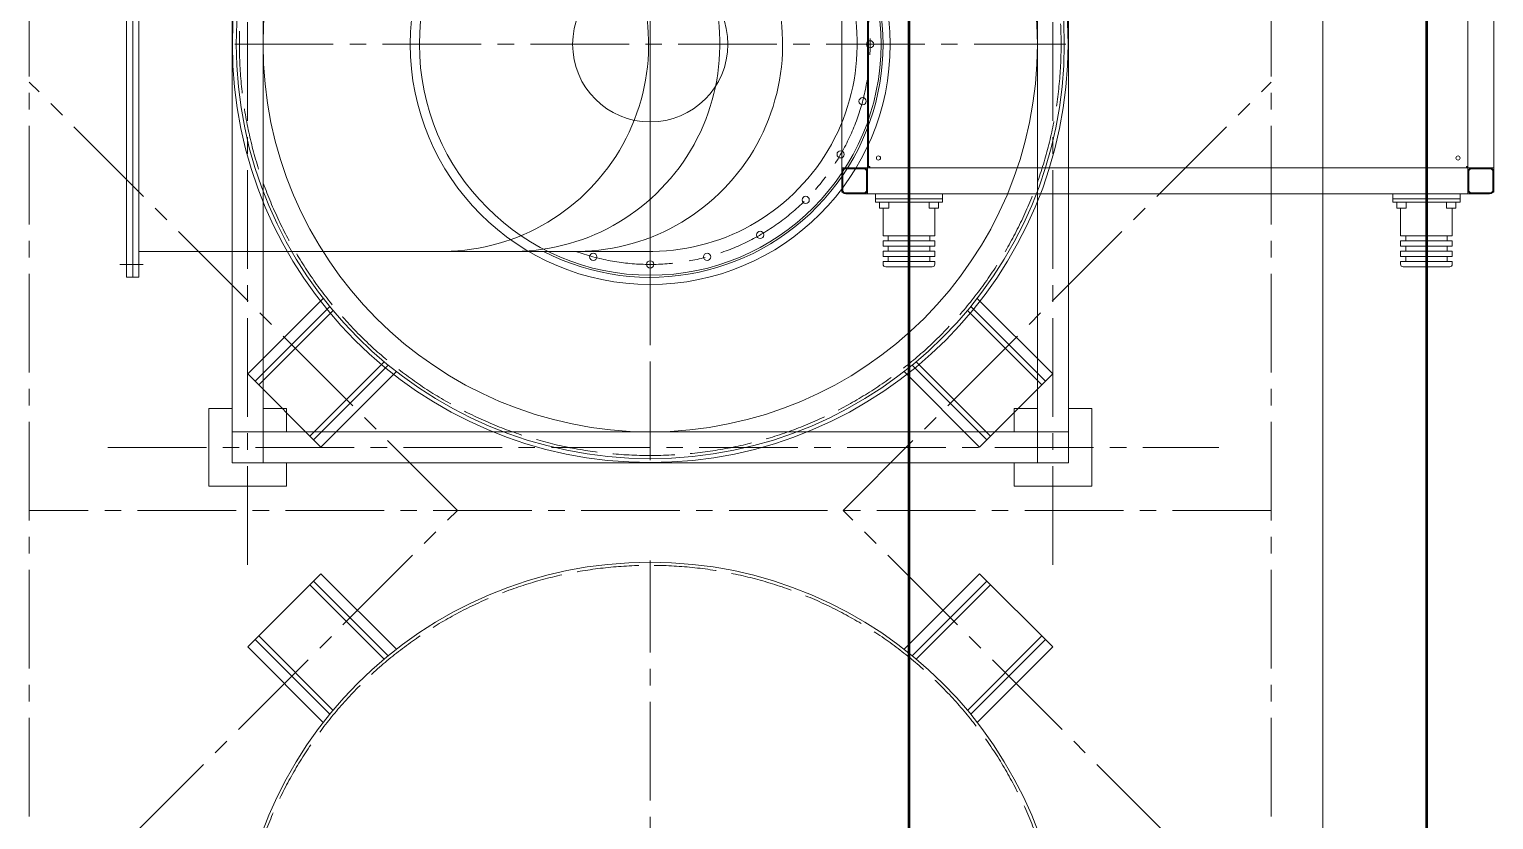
# Model space of a CAD drawing. Header units: millimetres. Extents: x 163705 to 1616509, y 81827 to 302547.
# Drawn here: x 202028 to 204858, y 154762 to 156289 of the extents above; entities that cross this region are included whole.
import ezdxf

# ---------------------------------------------------------------- set-up
doc = ezdxf.new("R2010")
doc.units = ezdxf.units.MM
doc.header["$LTSCALE"] = 10
doc.linetypes.add('ACAD_ISO02W100', pattern=[15, 12, -3])
doc.linetypes.add('CENTER2', pattern=[28.575, 19.05, -3.175, 3.175, -3.175])
for name, color, linetype, lineweight in [('1-中心线', 1, 'CENTER2', 0), ('1-剖面线', 8, 'Continuous', 0), ('1-建筑轮廓', 7, 'Continuous', 20), ('1-虚线', 8, 'ACAD_ISO02W100', 0), ('1-设备轮廓', 2, 'Continuous', 18)]:
    doc.layers.add(name, color=color, linetype=linetype, lineweight=lineweight)

# ---------------------------------------------------------------- blocks, each defined once
blk = doc.blocks.new('G$C5C029050')
blk.add_line((22818.6, 77039.4), (22818.6, 9039.4))
blk = doc.blocks.new('G$C3B61D3F5')
for p, q in [((211, 1325), (211.6, 1325)), ((211, 1322), (211, 1288)), ((216, 1328), (213, 1325)), ((213, 1325), (213, 1285)), ((214, 1328.2), (214, 1330)), ((214, 1330), (219, 1330)), ((256, 1328), (216, 1328)), ((253, 1330), (219, 1330)), ((253, 1330), (261, 1330)), ((259, 1325), (256, 1328)), ((259, 1285), (259, 1325)), ((260.4, 1325), (261, 1325)), ((921, 1330), (261, 1330)), ((261, 1322), (261, 1330)), ((261, 1322), (261, 1288)), ((211, 1280), (211, 1288)), ((211, 1280), (211, 120)), ((211, 1280), (219, 1280)), ((213, 1285), (216, 1282)), ((216, 1282), (256, 1282)), ((219, 1280), (253, 1280)), ((253, 1280), (261, 1280)), ((256, 1282), (259, 1285)), ((261, 1280), (261, 1288)), ((263.2, 1280), (261, 1280)), ((261, 1280), (261, 1277.8)), ((261, 1277.8), (261, 124.2)), ((261, 1277.8), (262.5, 1277.8)), ((263.2, 1280), (263.2, 1278.5)), ((906.8, 1280), (263.2, 1280)), ((80, 1250), (75, 1250)), ((80, 1250), (80, 1200)), ((100, 1250), (90, 1250)), ((90, 1250), (90, 1200)), ((100, 1250), (100, 1200)), ((120, 1250), (110, 1250)), ((110, 1250), (110, 1200)), ((120, 1250), (120, 1200)), ((183, 1250), (130, 1250)), ((130, 1250), (130, 1200)), ((183, 1245.5), (183, 1256.9)), ((183, 1239.1), (183, 1245.5)), ((195, 1257), (183.1, 1257)), ((195, 1135), (195, 1265)), ((195, 1265), (201, 1265)), ((201, 1265), (201, 1135)), ((201, 1265), (211, 1265)), ((70, 1245), (70, 1200)), ((90, 1240), (80, 1240)), ((110, 1240), (100, 1240)), ((130, 1240), (120, 1240)), ((183.1, 1239), (195, 1239)), ((70, 1200), (70, 1155)), ((80, 1200), (80, 1150)), ((90, 1200), (90, 1150)), ((100, 1200), (100, 1150)), ((110, 1200), (110, 1150)), ((120, 1200), (120, 1150)), ((130, 1200), (130, 1150)), ((183, 1150.9), (183, 1160.9)), ((195, 1161), (183.1, 1161)), ((75, 1150), (80, 1150)), ((80, 1160), (90, 1160)), ((90, 1150), (100, 1150)), ((100, 1160), (110, 1160)), ((110, 1150), (120, 1150)), ((120, 1160), (130, 1160)), ((130, 1150), (183, 1150)), ((183, 1143.1), (183, 1150.9)), ((183.1, 1143), (195, 1143)), ((195, 1135), (201, 1135)), ((201, 1135), (211, 1135)), ((183, 239.1), (183, 256.9)), ((195, 257), (183.1, 257)), ((195, 265), (195, 135)), ((195, 265), (201, 265)), ((201, 265), (211, 265)), ((201, 135), (201, 265)), ((70, 245), (70, 155)), ((80, 250), (75, 250)), ((80, 250), (80, 150)), ((90, 240), (80, 240)), ((100, 250), (90, 250)), ((90, 250), (90, 150)), ((100, 250), (100, 150)), ((110, 240), (100, 240)), ((120, 250), (110, 250)), ((110, 250), (110, 150)), ((120, 250), (120, 150)), ((130, 240), (120, 240)), ((183, 250), (130, 250)), ((130, 250), (130, 150)), ((183.1, 239), (195, 239)), ((75, 150), (80, 150)), ((80, 160), (90, 160)), ((90, 150), (100, 150)), ((100, 160), (110, 160)), ((110, 150), (120, 150)), ((120, 160), (130, 160)), ((130, 150), (183, 150)), ((183, 143.1), (183, 160.9)), ((195, 161), (183.1, 161)), ((183.1, 143), (195, 143)), ((195, 135), (201, 135)), ((201, 135), (211, 135)), ((211, 112), (211, 120)), ((219, 120), (211, 120)), ((216, 118), (213, 115)), ((213, 115), (213, 75)), ((256, 118), (216, 118)), ((219, 120), (253, 120)), ((261, 120), (253, 120)), ((259, 115), (256, 118)), ((259, 75), (259, 115)), ((261, 124.2), (262.5, 124.2)), ((261, 124.2), (261, 120)), ((261, 120), (921, 120)), ((261, 112), (261, 120)), ((263.2, 122), (263.2, 123.5)), ((263.2, 122), (629, 122)), ((291, 120), (291, 122)), ((211, 78), (211, 112)), ((261, 78), (261, 112)), ((211.6, 75), (211, 75)), ((213, 75), (216, 72)), ((214, 71.8), (214, 70)), ((219, 70), (214, 70)), ((216, 72), (256, 72)), ((253, 70), (219, 70)), ((261, 70), (253, 70)), ((256, 72), (259, 75)), ((261, 75), (260.4, 75)), ((261, 70), (261, 78)), ((261, 70), (921, 70))]:
    blk.add_line(p, q)
for centre in [(280, 1261), (280, 141)]:
    blk.add_circle(centre, 4)
for centre, radius, start, end in [((219, 1322), 8, 90, 180), ((253, 1322), 8, 0, 90), ((219, 1288), 8, 180, 270), ((253, 1288), 8, 270, 0), ((75, 1245), 5, 90, 180), ((183.1, 1256.9), 0.1, 90, 180), ((183.1, 1239.1), 0.1, 180, 270), ((183.1, 1160.9), 0.1, 90, 180), ((75, 1155), 5, 180, 270), ((183.1, 1143.1), 0.1, 180, 270), ((183.1, 256.9), 0.1, 90, 180), ((75, 245), 5, 90, 180), ((183.1, 239.1), 0.1, 180, 270), ((75, 155), 5, 180, 270), ((183.1, 160.9), 0.1, 90, 180), ((183.1, 143.1), 0.1, 180, 270), ((219, 112), 8, 90, 180), ((253, 112), 8, 0, 90), ((219, 78), 8, 180, 270), ((253, 78), 8, 270, 0)]:
    blk.add_arc(centre, radius, start, end)
for points in [[(261, 1277.8), (261, 1277.8), (261.1, 1277.7), (261.7, 1277.6), (262.5, 1277.6), (263.2, 1277.5), (263.5, 1277.5)], [(262.5, 1277.8), (262.5, 1277.8), (262.5, 1277.7), (262.8, 1277.6), (263.1, 1277.6), (263.4, 1277.5), (263.5, 1277.5)], [(263.5, 1277.5), (263.5, 1277.8), (263.4, 1278.5), (263.4, 1279.3), (263.3, 1279.9), (263.2, 1280), (263.2, 1280)], [(263.5, 1277.5), (263.5, 1277.6), (263.4, 1277.9), (263.4, 1278.2), (263.3, 1278.5), (263.2, 1278.5), (263.2, 1278.5)], [(263.5, 124.5), (263.2, 124.5), (262.5, 124.4), (261.7, 124.4), (261.1, 124.3), (261, 124.2), (261, 124.2)], [(263.5, 124.5), (263.4, 124.5), (263.1, 124.4), (262.8, 124.4), (262.5, 124.3), (262.5, 124.2), (262.5, 124.2)], [(263.2, 122), (263.2, 122), (263.3, 122.1), (263.4, 122.7), (263.4, 123.5), (263.5, 124.2), (263.5, 124.5)], [(263.2, 123.5), (263.2, 123.5), (263.3, 123.5), (263.4, 123.8), (263.4, 124.1), (263.5, 124.4), (263.5, 124.5)]]:
    blk.add_open_spline(points, degree=3)
at = {"layer": '1-中心线'}
for p, q in [((265, 1200), (0, 1200)), ((265, 200), (0, 200))]:
    blk.add_line(p, q, dxfattribs=at)
blk = doc.blocks.new('A$Cf51e8010')
at = {"layer": '1-设备轮廓', "lineweight": 50, "ltscale": 5}
for p, q in [((4303, 17100), (4303, 199.3)), ((5303, 17100), (5303, 199.3))]:
    blk.add_line(p, q, dxfattribs=at)
at = {"layer": '1-设备轮廓', "xscale": -1, "rotation": 270}
blk.add_blockref('G$C3B61D3F5', (4103, 14000.4), dxfattribs=at)
blk = doc.blocks.new('*U137')
for p, q in [((-143.6, 2.2), (-2.2, 143.6)), ((143.6, -2.2), (-2.2, 143.6)), ((120.2, -21.2), (-23.4, 122.4)), ((127.9, -14.8), (-16.4, 129.5)), ((2.2, -143.6), (-143.6, 2.2)), ((14.8, -127.9), (-129.5, 16.4)), ((21.2, -120.2), (-122.4, 23.4))]:
    blk.add_line(p, q)
blk = doc.blocks.new('*U138')
blk.add_blockref('*U137', (165.8, 1434.2))
for p, rotation in [((1434.2, 1434.2), 270), ((165.8, 165.8), 90), ((1434.2, 165.8), 180)]:
    blk.add_blockref('*U137', p, dxfattribs=dict(rotation=rotation))
blk = doc.blocks.new('G$C091F9390')
for radius in [800, 150]:
    blk.add_circle((800, 800), radius)
at = {"layer": '1-中心线'}
for p, q in [((800, -3), (800, 1603)), ((-3, 800), (1603, 800))]:
    blk.add_line(p, q, dxfattribs=at)
at = {"layer": '1-虚线'}
blk.add_circle((800, 800), 794, dxfattribs=at)
blk.add_blockref('*U138', (0, 0))
blk = doc.blocks.new('A$C5a2f2e4f')
at = {"layer": '1-中心线'}
for p, q in [((2603, 17900.1), (2603, 2000.1)), ((5003, 17900.1), (5003, 12500.1)), ((3430.2, 14300.1), (2603, 15127.3)), ((4175.8, 14300.1), (5003, 15127.3)), ((2603, 13472.9), (3430.2, 14300.1)), ((5003, 14300.1), (2603, 14300.1)), ((5003, 13472.9), (4175.8, 14300.1))]:
    blk.add_line(p, q, dxfattribs=at)
at = {"layer": '1-设备轮廓'}
for p in [(3003, 14400.1), (3003, 12600.1)]:
    blk.add_blockref('G$C091F9390', p, dxfattribs=at)
blk = doc.blocks.new('G$CDFC6363D')
for p, q in [((180, 449.9, 1277.4), (180, 1437.9, 1277.4)), ((980, 1437.9, 1277.4), (980, 449.9, 1277.4))]:
    blk.add_line(p, q)
for centre in [(169.4, 560, 1277.4), (990.4, 560, 1277.4), (154.9, 450, 1277.4), (1004.9, 450, 1277.4), (169.4, 340, 1277.4), (990.4, 340, 1277.4), (211.8, 237.5, 1277.4), (948, 237.5, 1277.4), (279.4, 149.5, 1277.4), (880.4, 149.5, 1277.4), (367.4, 81.9, 1277.4), (792.4, 81.9, 1277.4), (469.9, 39.5, 1277.4), (579.9, 25, 1277.4), (689.9, 39.5, 1277.4)]:
    blk.add_circle(centre, 7)
for centre in [(579.9, 853, 1277.4), (579.9, 715.4, 1277.4), (579.9, 594.1, 1277.4), (579.9, 450, 1277.4)]:
    blk.add_arc(centre, 400, 178.7687, 0)
at = {"layer": '1-中心线', "ltscale": 10}
for p, q in [((155, 1430.1, 1277.4), (155, 1475, 1277.4)), ((1005, 1471.9, 1277.4), (1005, 1428, 1277.4)), ((0, 449.9, 1277.4), (1159.8, 449.9, 1277.4))]:
    blk.add_line(p, q, dxfattribs=at)
at = {"layer": '1-中心线'}
blk.add_arc((579.9, 450, 1277.4), 425, 160.2133, 19.713, dxfattribs=at)
at = {"layer": '1-剖面线'}
for p, q in [((130, 1461.9, 1277.4), (1030, 1461.9, 1277.4)), ((130, 1437.9, 1277.4), (130, 1461.9, 1277.4)), ((130, 1449.9, 1277.4), (1030, 1449.9, 1277.4)), ((1030, 1461.9, 1277.4), (1030, 1437.9, 1277.4)), ((130, 1437.9, 1277.4), (1030, 1437.9, 1277.4))]:
    blk.add_line(p, q, dxfattribs=at)
blk.add_arc((579.9, 450, 1277.4), 450, 152.7083, 27.2404, dxfattribs=at)
blk = doc.blocks.new('G$C366320FA')
at = {"layer": '1-中心线'}
blk.add_line((300.5, 853.3), (1406, 853.3), dxfattribs=at)
at = {"layer": '1-设备轮廓'}
for p, q in [((105, 1661.5), (105, 45)), ((1601.5, 45), (1601.5, 1661.5)), ((1661.5, 1601.5), (45, 1601.5)), ((45, 105), (1661.5, 105))]:
    blk.add_line(p, q, dxfattribs=at)
for points in [[(45, 1556.5), (0, 1556.5), (0, 1706.5), (150, 1706.5), (150, 1661.5)], [(1661.5, 1556.5), (1706.5, 1556.5), (1706.5, 1706.5), (1556.5, 1706.5), (1556.5, 1661.5)], [(150, 1601.5), (150, 1556.5), (105, 1556.5)], [(1556.5, 1601.5), (1556.5, 1556.5), (1601.5, 1556.5)], [(45, 150), (0, 150), (0, 0), (150, 0), (150, 45)], [(150, 105), (150, 150), (105, 150)], [(1556.5, 105), (1556.5, 150), (1601.5, 150)], [(1661.5, 150), (1706.5, 150), (1706.5, 0), (1556.5, 0), (1556.5, 45)]]:
    blk.add_lwpolyline(points, dxfattribs=at)
blk.add_lwpolyline([(1661.5, 45), (1661.5, 1661.5), (45, 1661.5), (45, 45)], close=True, dxfattribs=at)
for radius in [807.5, 748.3, 463.8, 446]:
    blk.add_circle((853.3, 853.3), radius, dxfattribs=at)
blk.add_blockref('G$CDFC6363D', (273.4, 403.4, -1277.4), dxfattribs=at)
blk = doc.blocks.new('A$C9ac03513')
at = {"layer": '1-中心线'}
for p, q in [((5030, 14378), (5030, 12444.8)), ((6586.5, 14378), (6586.5, 12444.8)), ((4759.9, 12699.7), (6907, 12699.7))]:
    blk.add_line(p, q, dxfattribs=at)
at = {"layer": '1-设备轮廓', "rotation": 90}
blk.add_blockref('G$C366320FA', (6661.5, 12624.7), dxfattribs=at)

msp = doc.modelspace()

# ---------------------------------------------------------------- block references
for name, p in [('A$C5a2f2e4f', (199424.833, 141059.499)), ('A$C9ac03513', (197419.609, 142781.632)), ('A$Cf51e8010', (199424.833, 141759.632))]:
    msp.add_blockref(name, p)
at = {"layer": '1-建筑轮廓'}
msp.add_blockref('G$C5C029050', (181709.24, 95820.209), dxfattribs=at)

doc.saveas('drawing.dxf')
